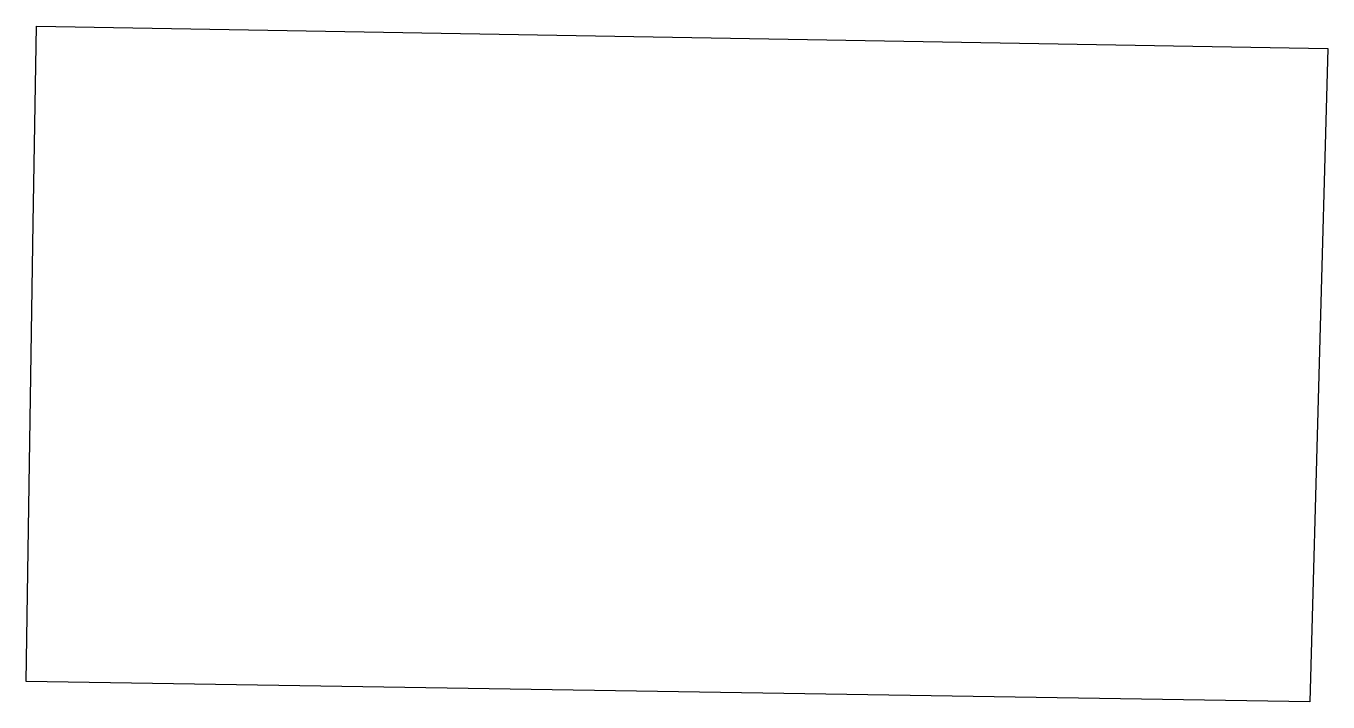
# Model space of a CAD drawing. Header units: millimetres. Extents: x 610614.5 to 610634.3, y 1320324.6 to 1320334.9.
import ezdxf

# ---------------------------------------------------------------- set-up
doc = ezdxf.new("R2010")
doc.units = ezdxf.units.MM
doc.layers.get('0').update_dxf_attribs({"color": 1, "linetype": 'CONTINUOUS', "lineweight": 100})

msp = doc.modelspace()

# ---------------------------------------------------------------- linework, layer by layer
at = {"color": 0, "lineweight": -2}
msp.add_lwpolyline([(610634.2739, 1320334.5513), (610633.9963, 1320324.6168), (610614.484, 1320324.9284), (610614.59, 1320331.8988), (610614.6452, 1320334.8939)], close=True, dxfattribs=at)

doc.saveas('drawing.dxf')
